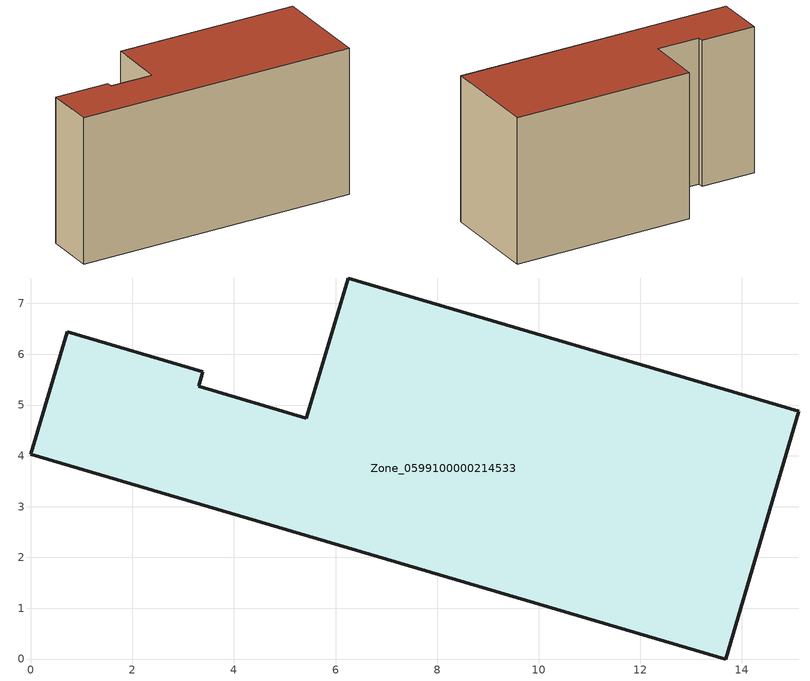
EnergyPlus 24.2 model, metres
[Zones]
Zone_0599100000214533
 floor ground (C_G): 13.68,0 0,4.03 0.72,6.44 3.39,5.65 3.31,5.37 5.43,4.74 6.25,7.5 15.12,4.88 z0
 wall outside (C_F): 15.12,4.88 6.25,7.5 5.43,4.74 3.31,5.37 3.39,5.65 0.72,6.44 0,4.03 13.68,0 15.12,4.88 z0:7.53
 roof outside (C_R): 0,4.03 13.68,0 15.12,4.88 6.25,7.5 5.43,4.74 3.31,5.37 3.39,5.65 0.72,6.44 z7.53
[BUILDING]
Pand.0599100000214533: North Axis=0; Terrain=City; Loads Convergence Tolerance Value=0.04; Temperature Convergence Tolerance Value=0.4; Solar Distribution=FullExterior; Maximum Number of Warmup Days=25; Minimum Number of Warmup Days=1
[Site:Location]
Rotterdam.The.Hague.AP_ZH_NLD Design_Conditions: Latitude=51.96; Longitude=4.45; Time Zone=1; Elevation=-4.5
[SITE:GROUNDTEMPERATURE:BUILDINGSURFACE]
18, 18, 18, 18, 18, 18, 18, 18, 18, 18, 18, 18
[MATERIAL] Thermal Absorptance=0.9; Solar Absorptance=0.7; Visible Absorptance=0.7
Name | Roughness | Thickness | Conductivity | Density | Specific Heat
G.TI.1975-1991 | MediumSmooth | 0.15 | 0.288461 | 540 | 1210
F.TI.1975-1991 | Rough | 0.3 | 0.230769 | 1920 | 840
R.TI.1975-1991 | MediumRough | 0.2 | 0.153846 | 1500 | 1000
[CONSTRUCTION]
C_G: G.TI.1975-1991
C_F: F.TI.1975-1991
C_R: R.TI.1975-1991
[ZONE]
Zone_0599100000214533: Type=1; Multiplier=1; Ceiling Height=Autocalculate; Volume=Autocalculate; Floor Area=autocalculate; Part of Total Floor Area=Yes
[ZONEINFILTRATION:DESIGNFLOWRATE]
Infil_Zone_0599100000214533: Zone or ZoneList or Space or SpaceList=Zone_0599100000214533; Schedule=AlwaysOn; Design Flow Rate Calculation Method=Flow/Area; Flow Rate per Floor Area=0.003; Constant Term Coefficient=1; Temperature Term Coefficient=0; Velocity Term Coefficient=0; Velocity Squared Term Coefficient=0
[HVACTEMPLATE:ZONE:IDEALLOADSAIRSYSTEM]
Zone_0599100000214533: Maximum Heating Supply Air Temperature=50; Minimum Cooling Supply Air Temperature=13; Maximum Heating Supply Air Humidity Ratio=0.0156; Minimum Cooling Supply Air Humidity Ratio=0.0077; Heating Limit=NoLimit; Cooling Limit=NoLimit; Dehumidification Control Type=ConstantSensibleHeatRatio; Cooling Sensible Heat Ratio=0.7; Dehumidification Setpoint=60; Humidification Control Type=None; Humidification Setpoint=30; Outdoor Air Method=None; Outdoor Air Flow Rate per Person=0.00944; Outdoor Air Flow Rate per Zone Floor Area=0; Outdoor Air Flow Rate per Zone=0; Demand Controlled Ventilation Type=None; Outdoor Air Economizer Type=NoEconomizer; Heat Recovery Type=None; Sensible Heat Recovery Effectiveness=0.7; Latent Heat Recovery Effectiveness=0.65
[ZONECONTROL:THERMOSTAT]
ThermostatControl_Zone_0599100000214533: Zone or ZoneList=Zone_0599100000214533; Control Type Schedule=DualSetpointControlType; Control 1=Thermostat_Zone_0599100000214533; Temperature Difference Between Cutout And Setpoint=0
[THERMOSTATSETPOINT:DUALSETPOINT]
Thermostat_Zone_0599100000214533: Heating Setpoint Temperature Schedule=HeatingSetpoint_Zone_0599100000214533; Cooling Setpoint Temperature Schedule=CoolingSetpoint_Zone_0599100000214533
[SCHEDULE:COMPACT]
HeatingSetpoint_Zone_0599100000214533: Through: 12/31, For: AllDays, Until: 24:00, 21
CoolingSetpoint_Zone_0599100000214533: Through: 12/31, For: AllDays, Until: 24:00, 24
DualSetpointControlType: Through: 12/31, For: AllDays, Until: 24:00, 4
AlwaysOn: Through: 12/31, For: AllDays, Until: 24:00, 1
